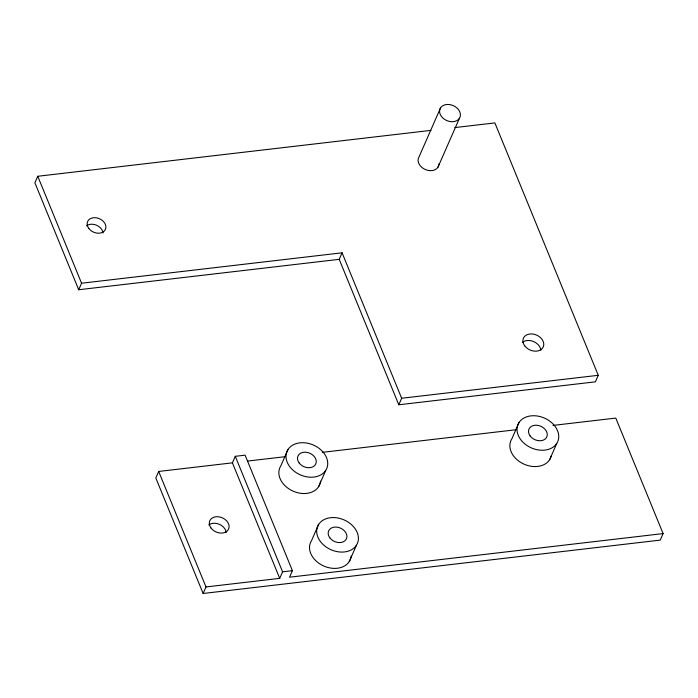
<?xml version="1.0" encoding="UTF-8"?>
<svg xmlns="http://www.w3.org/2000/svg" width="698" height="698" viewBox="0 0 698 698"><rect width="100%" height="100%" fill="white"/><g stroke="black" fill="none" stroke-linecap="round" stroke-linejoin="round"><path stroke-width="1.05" d="M430.963 130.369L37.762 176.271L34.9 182.806L78.708 289.749L339.211 259.333L342.081 252.807L81.57 283.222L78.708 289.749M663.1 533.586L289.548 577.202L292.418 570.676L245.103 455.166L235.27 456.318L232.408 462.844L158.682 471.455L155.811 477.982L203.127 593.483L660.238 540.112L663.1 533.586L615.784 418.085L552.99 425.414M203.127 593.483L205.989 586.957L158.682 471.455M288.012 449.486L280.849 465.802A21.647 16.29 23.7 0 0 292.663 490.964A21.647 16.29 23.7 0 0 319.954 483.871M440.56 107.841L419.07 156.797A10.819 8.14 23.7 0 0 426.173 169.867A10.819 8.14 23.7 0 0 438.937 163.882M437.925 167.276L459.415 118.32A10.819 8.14 23.7 0 0 449.146 104.517A10.819 8.14 23.7 0 0 441.398 116.4A10.819 8.14 23.7 0 0 459.415 118.32M318.567 486.759L325.73 470.435A21.647 16.29 23.7 0 0 305.192 442.837A21.647 16.29 23.7 0 0 289.696 466.604A21.647 16.29 23.7 0 0 325.73 470.435M205.989 586.957L279.715 578.345L282.585 571.819L235.27 456.318M318.681 524.346L311.517 540.662A21.647 16.29 23.7 0 0 325.015 566.54A21.647 16.29 23.7 0 0 351.19 556.009M454.799 127.586L494.873 122.909L598.265 375.306L595.394 381.832L398.794 404.788L401.655 398.261L342.081 252.807M349.236 561.62L356.399 545.304A21.647 16.29 23.7 0 0 335.86 517.698A21.647 16.29 23.7 0 0 320.365 541.465A21.647 16.29 23.7 0 0 356.399 545.304M519.024 422.508L511.861 438.833A21.647 16.29 23.7 0 0 524.311 464.283A21.647 16.29 23.7 0 0 551.254 455.873M549.579 459.781L556.742 443.466A21.647 16.29 23.7 0 0 536.204 415.868A21.647 16.29 23.7 0 0 520.708 439.635A21.647 16.29 23.7 0 0 556.742 443.466M401.655 398.261L598.265 375.306M247.65 461.064L285.543 456.64M322.363 452.339L516.171 429.715M282.585 571.819L292.418 570.676M339.211 259.333L398.794 404.788M232.408 462.844L279.715 578.345M37.762 176.271L81.57 283.222M86.517 225.82A9.737 7.329 23.7 0 1 96.551 225.236A9.737 7.329 23.7 0 1 103.034 232.966M522.523 342.229A10.819 8.14 23.7 0 1 533.682 341.584A10.819 8.14 23.7 0 1 540.88 350.178M208.781 524.931A10.278 7.739 23.7 0 1 219.373 524.311A10.278 7.739 23.7 0 1 226.213 532.478M320.522 481.14A21.647 16.29 23.7 0 1 320.242 482.85M88.803 228.438A9.737 7.329 23.7 0 0 105.023 230.157A9.737 7.329 23.7 0 0 95.774 217.741A9.737 7.329 23.7 0 0 88.803 228.438M524.748 345.868A10.819 8.14 23.7 0 0 542.774 347.779A10.819 8.14 23.7 0 0 532.495 333.984A10.819 8.14 23.7 0 0 524.748 345.868M211.04 528.054A10.278 7.739 23.7 0 0 228.159 529.878A10.278 7.739 23.7 0 0 218.395 516.764A10.278 7.739 23.7 0 0 211.04 528.054M299.145 462.949A9.737 7.329 23.7 0 0 315.356 464.676A9.737 7.329 23.7 0 0 306.117 452.252A9.737 7.329 23.7 0 0 299.145 462.949M329.814 537.818A9.737 7.329 23.7 0 0 346.025 539.537A9.737 7.329 23.7 0 0 336.785 527.121A9.737 7.329 23.7 0 0 329.814 537.818M530.157 435.98A9.737 7.329 23.7 0 0 546.368 437.707A9.737 7.329 23.7 0 0 537.128 425.283A9.737 7.329 23.7 0 0 530.157 435.98"/></g></svg>
